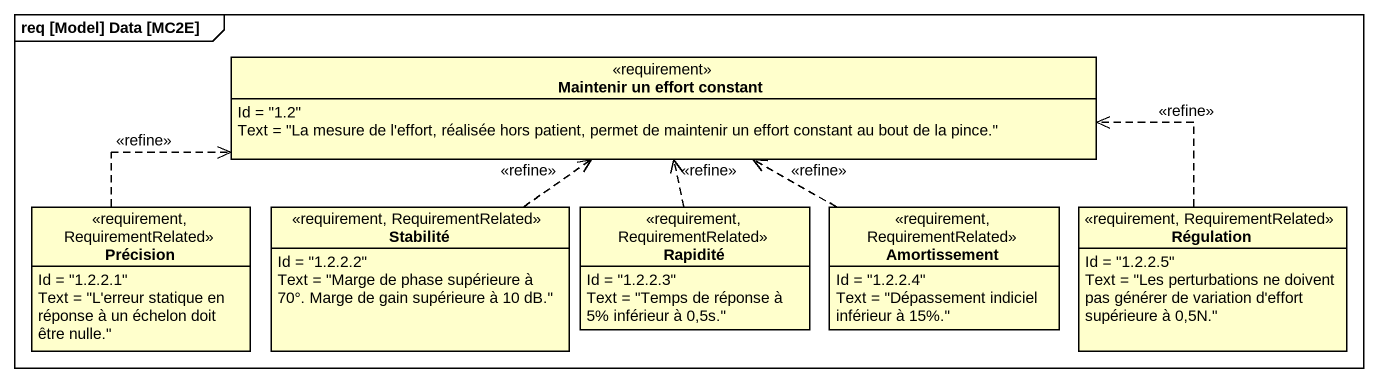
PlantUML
@startuml
mainframe req [Model] Data [MC2E]
hide circle
hide empty members
class "Maintenir un effort constant" as Maintenir_un_effort_constant <<requirement>> {
  Id = "1.2"
  Text = "La mesure de l'effort, réalisée hors patient, permet de maintenir un effort constant au bout de la pince."
}
class Précision <<requirement, RequirementRelated>> {
  Id = "1.2.2.1"
  Text = "L'erreur statique en réponse à un échelon doit être nulle."
}
class Stabilité <<requirement, RequirementRelated>> {
  Id = "1.2.2.2"
  Text = "Marge de phase supérieure à 70°. Marge de gain supérieure à 10 dB."
}
class Rapidité <<requirement, RequirementRelated>> {
  Id = "1.2.2.3"
  Text = "Temps de réponse à 5% inférieur à 0,5s."
}
class Amortissement <<requirement, RequirementRelated>> {
  Id = "1.2.2.4"
  Text = "Dépassement indiciel inférieur à 15%."
}
class Régulation <<requirement, RequirementRelated>> {
  Id = "1.2.2.5"
  Text = "Les perturbations ne doivent pas générer de variation d'effort supérieure à 0,5N."
}
Précision .right.> Maintenir_un_effort_constant : <<refine>>
Stabilité .up.> Maintenir_un_effort_constant : <<refine>>
Rapidité .up.> Maintenir_un_effort_constant : <<refine>>
Amortissement .left.> Maintenir_un_effort_constant : <<refine>>
Régulation .left.> Maintenir_un_effort_constant : <<refine>>
@enduml
